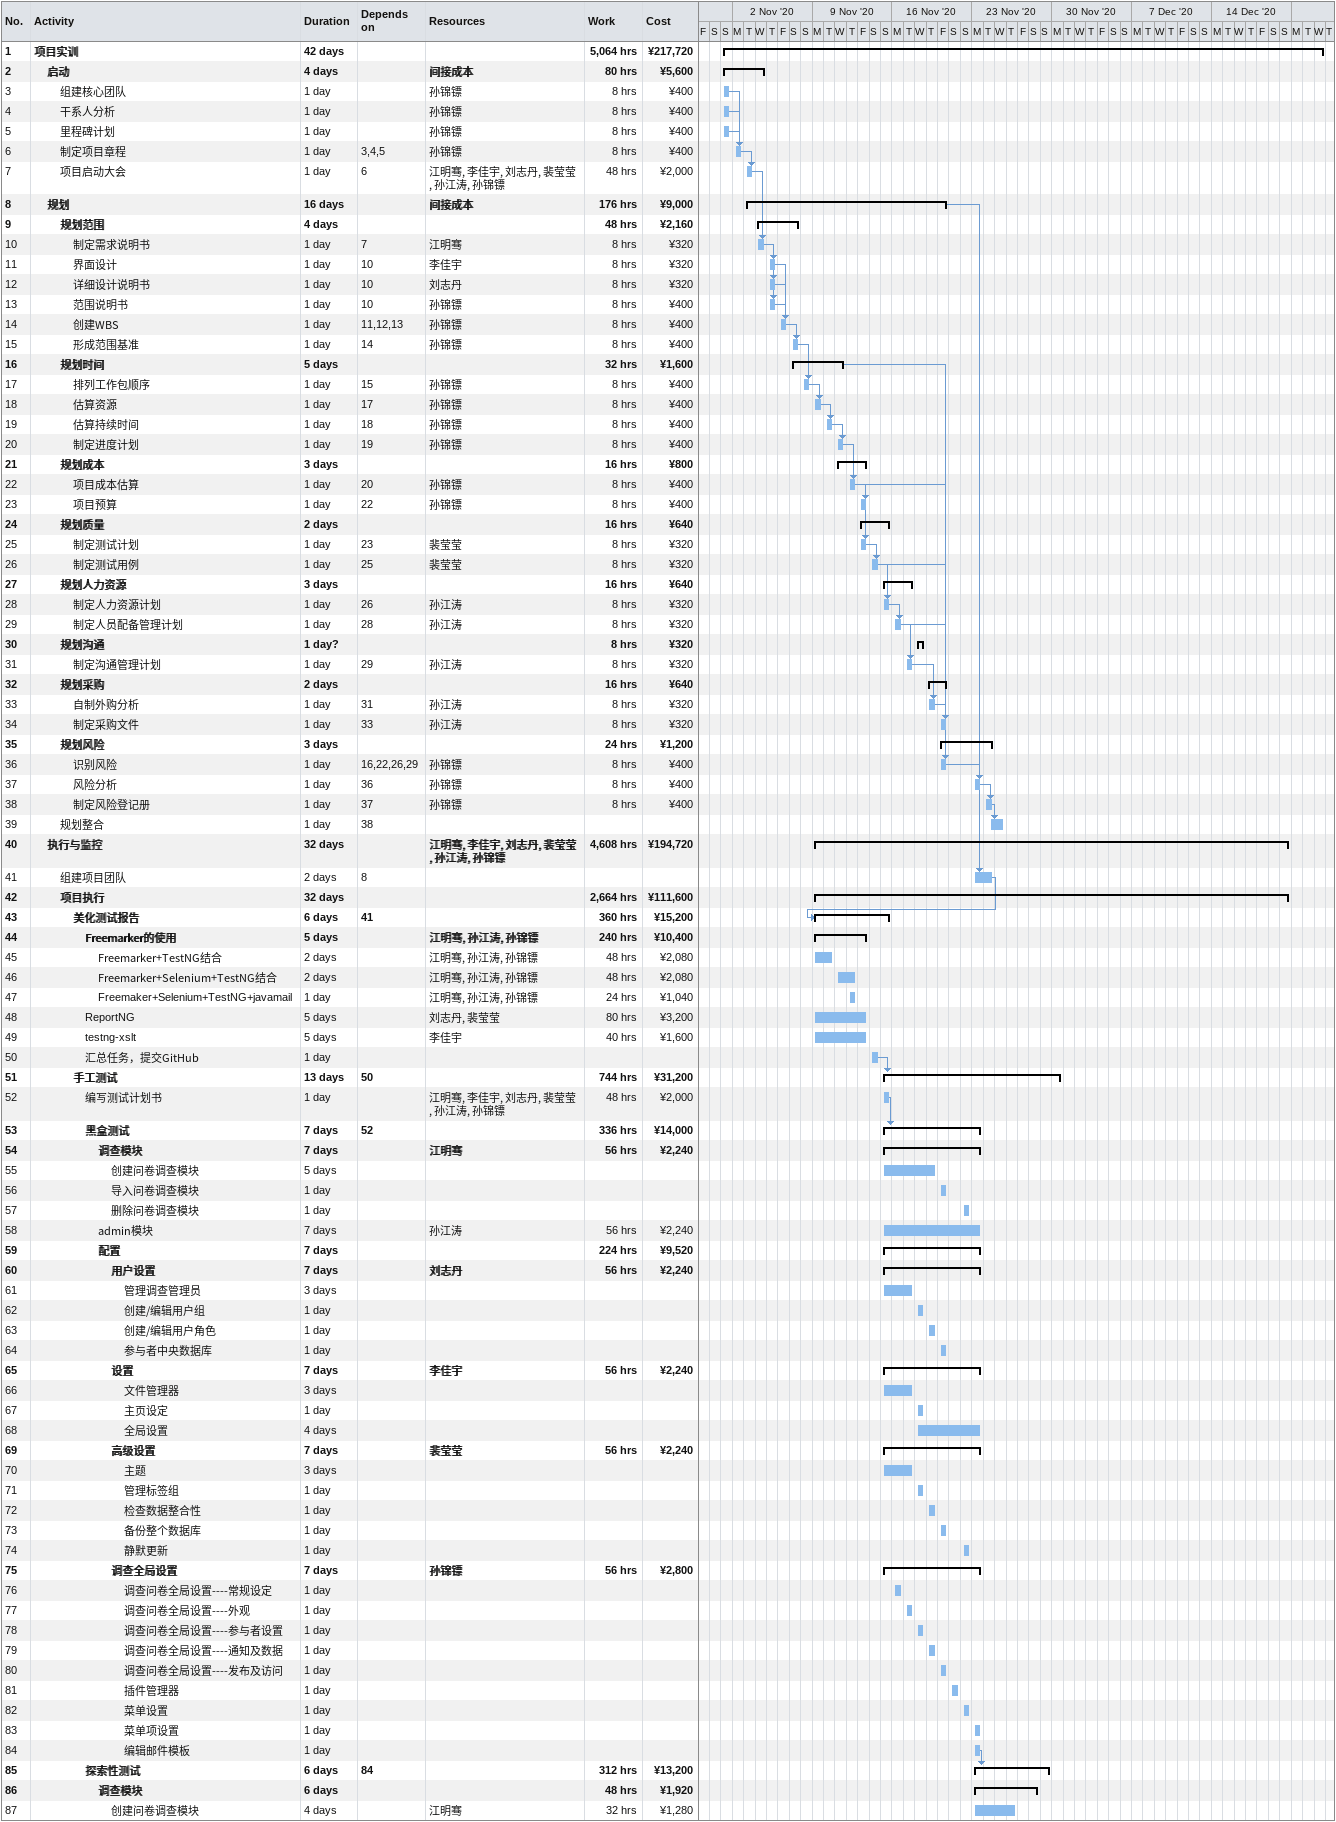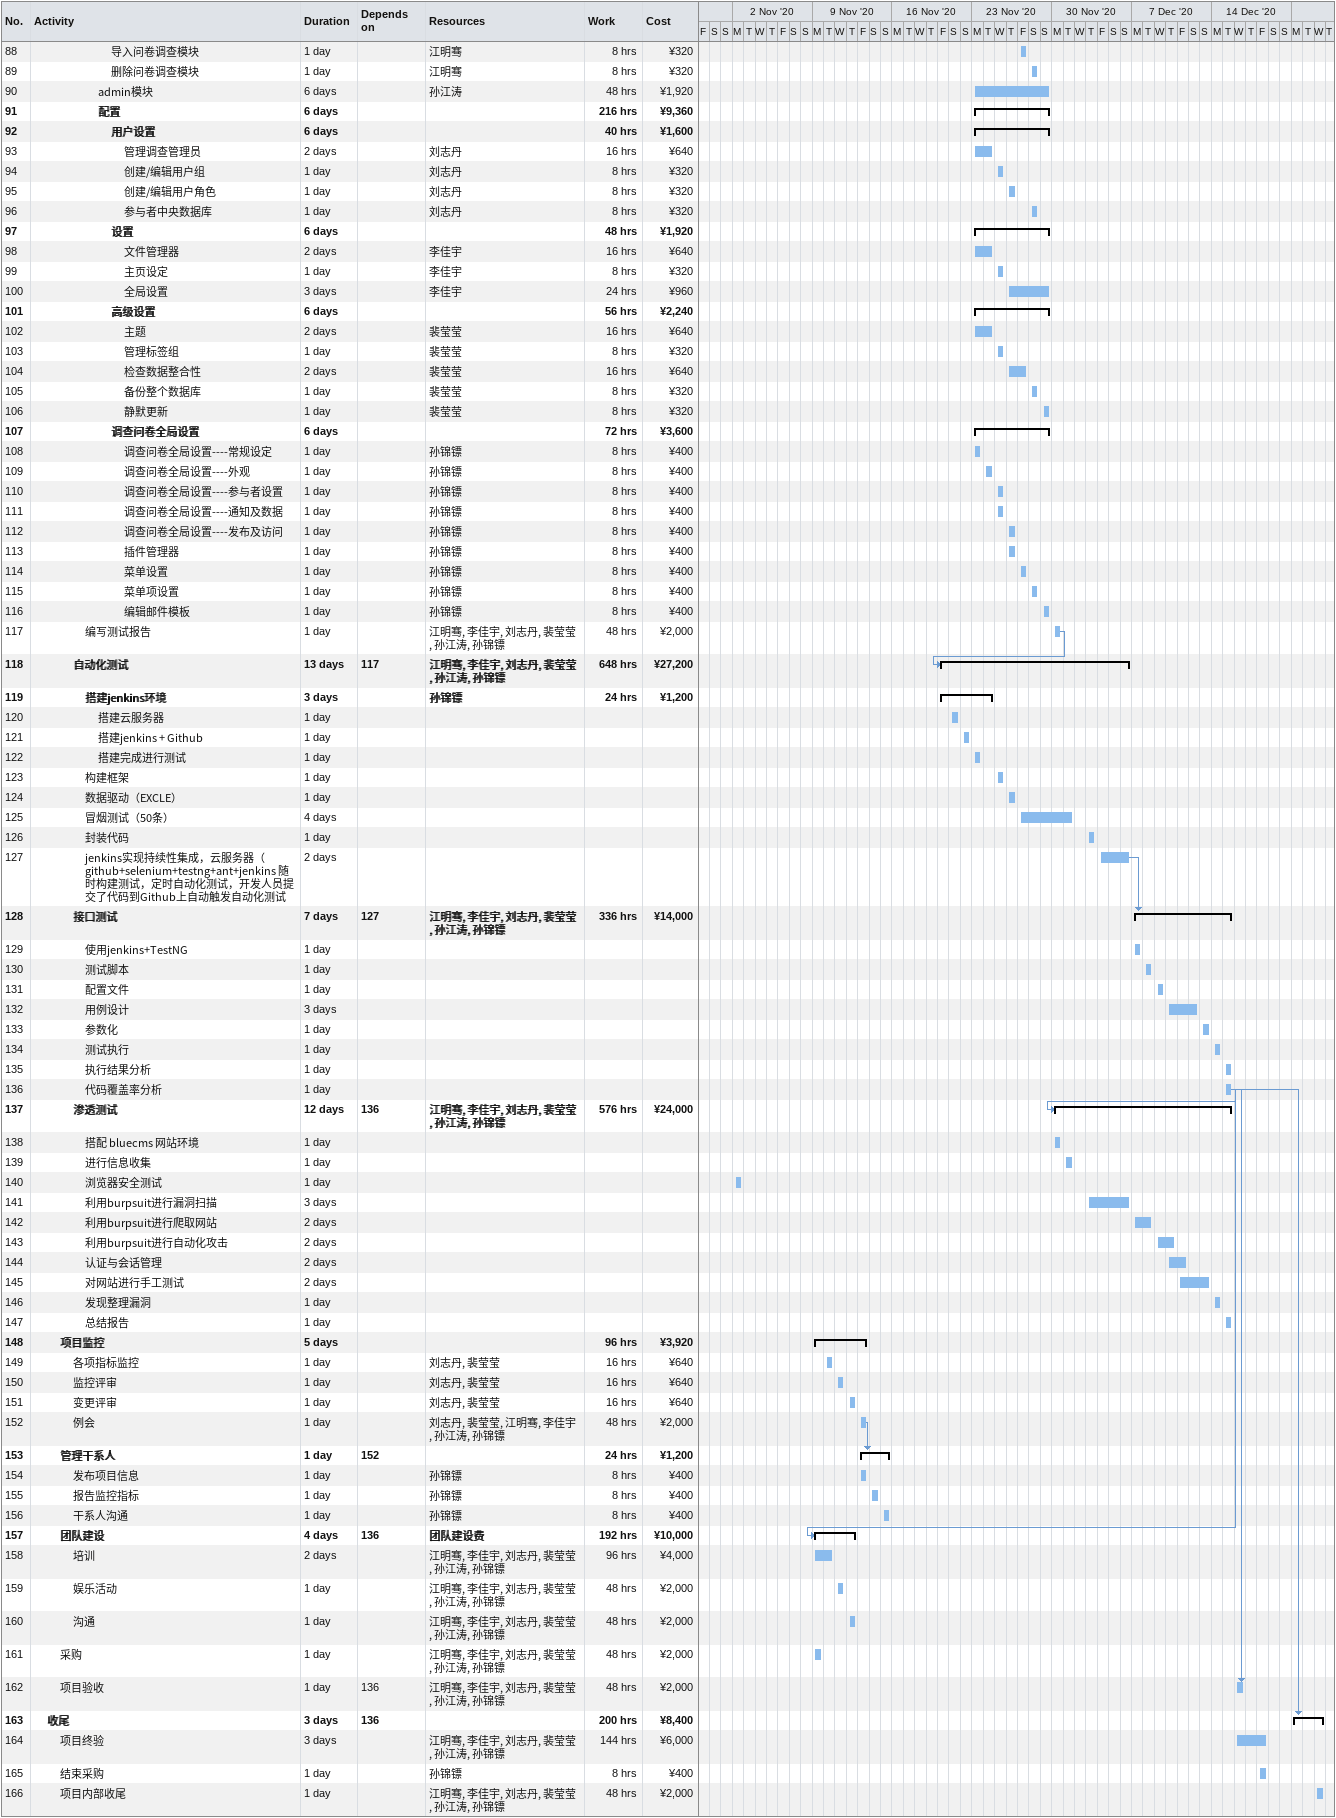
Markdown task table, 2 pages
| ID | Level | Task | Duration | Start | Finish | Predecessors | Resources | Work (h) | Cost (¥) |
|---|---|---|---|---|---|---|---|---|---|
| 1 | 1 | **项目实训** | 42d | 2020-11-01 | 2020-12-23 |  |  | 5064 | 217720 |
| 2 | 2 | **启动** | 4d | 2020-11-01 | 2020-11-04 |  | 间接成本 | 80 | 5600 |
| 3 | 3 | 组建核心团队 | 1d | 2020-11-01 | 2020-11-01 |  | 孙锦镖 | 8 | 400 |
| 4 | 3 | 干系人分析 | 1d | 2020-11-01 | 2020-11-01 |  | 孙锦镖 | 8 | 400 |
| 5 | 3 | 里程碑计划 | 1d | 2020-11-01 | 2020-11-01 |  | 孙锦镖 | 8 | 400 |
| 6 | 3 | 制定项目章程 | 1d | 2020-11-02 | 2020-11-02 | 3, 4, 5 | 孙锦镖 | 8 | 400 |
| 7 | 3 | 项目启动大会 | 1d | 2020-11-03 | 2020-11-03 | 6 | 江明骞, 李佳宇, 刘志丹, 裴莹莹, 孙江涛, 孙锦镖 | 48 | 2000 |
| 8 | 2 | **规划** | 16d | 2020-11-03 | 2020-11-20 |  | 间接成本 | 176 | 9000 |
| 9 | 3 | **规划范围** | 4d | 2020-11-04 | 2020-11-07 |  |  | 48 | 2160 |
| 10 | 4 | 制定需求说明书 | 1d | 2020-11-04 | 2020-11-04 | 7 | 江明骞 | 8 | 320 |
| 11 | 4 | 界面设计 | 1d | 2020-11-05 | 2020-11-05 | 10 | 李佳宇 | 8 | 320 |
| 12 | 4 | 详细设计说明书 | 1d | 2020-11-05 | 2020-11-05 | 10 | 刘志丹 | 8 | 320 |
| 13 | 4 | 范围说明书 | 1d | 2020-11-05 | 2020-11-05 | 10 | 孙锦镖 | 8 | 400 |
| 14 | 4 | 创建WBS | 1d | 2020-11-06 | 2020-11-06 | 11, 12, 13 | 孙锦镖 | 8 | 400 |
| 15 | 4 | 形成范围基准 | 1d | 2020-11-07 | 2020-11-07 | 14 | 孙锦镖 | 8 | 400 |
| 16 | 3 | **规划时间** | 5d | 2020-11-07 | 2020-11-11 |  |  | 32 | 1600 |
| 17 | 4 | 排列工作包顺序 | 1d | 2020-11-08 | 2020-11-08 | 15 | 孙锦镖 | 8 | 400 |
| 18 | 4 | 估算资源 | 1d | 2020-11-09 | 2020-11-09 | 17 | 孙锦镖 | 8 | 400 |
| 19 | 4 | 估算持续时间 | 1d | 2020-11-10 | 2020-11-10 | 18 | 孙锦镖 | 8 | 400 |
| 20 | 4 | 制定进度计划 | 1d | 2020-11-11 | 2020-11-11 | 19 | 孙锦镖 | 8 | 400 |
| 21 | 3 | **规划成本** | 3d | 2020-11-11 | 2020-11-13 |  |  | 16 | 800 |
| 22 | 4 | 项目成本估算 | 1d | 2020-11-12 | 2020-11-12 | 20 | 孙锦镖 | 8 | 400 |
| 23 | 4 | 项目预算 | 1d | 2020-11-13 | 2020-11-13 | 22 | 孙锦镖 | 8 | 400 |
| 24 | 3 | **规划质量** | 2d | 2020-11-13 | 2020-11-15 |  |  | 16 | 640 |
| 25 | 4 | 制定测试计划 | 1d | 2020-11-13 | 2020-11-13 | 23 | 裴莹莹 | 8 | 320 |
| 26 | 4 | 制定测试用例 | 1d | 2020-11-14 | 2020-11-14 | 25 | 裴莹莹 | 8 | 320 |
| 27 | 3 | **规划人力资源** | 3d | 2020-11-15 | 2020-11-17 |  |  | 16 | 640 |
| 28 | 4 | 制定人力资源计划 | 1d | 2020-11-15 | 2020-11-15 | 26 | 孙江涛 | 8 | 320 |
| 29 | 4 | 制定人员配备管理计划 | 1d | 2020-11-16 | 2020-11-16 | 28 | 孙江涛 | 8 | 320 |
| 30 | 3 | **规划沟通** | 1d? | 2020-11-18 | 2020-11-18 |  |  | 8 | 320 |
| 31 | 4 | 制定沟通管理计划 | 1d | 2020-11-17 | 2020-11-17 | 29 | 孙江涛 | 8 | 320 |
| 32 | 3 | **规划采购** | 2d | 2020-11-19 | 2020-11-20 |  |  | 16 | 640 |
| 33 | 4 | 自制外购分析 | 1d | 2020-11-19 | 2020-11-19 | 31 | 孙江涛 | 8 | 320 |
| 34 | 4 | 制定采购文件 | 1d | 2020-11-20 | 2020-11-20 | 33 | 孙江涛 | 8 | 320 |
| 35 | 3 | **规划风险** | 3d | 2020-11-20 | 2020-11-24 |  |  | 24 | 1200 |
| 36 | 4 | 识别风险 | 1d | 2020-11-20 | 2020-11-20 | 16, 22, 26, 29 | 孙锦镖 | 8 | 400 |
| 37 | 4 | 风险分析 | 1d | 2020-11-23 | 2020-11-23 | 36 | 孙锦镖 | 8 | 400 |
| 38 | 4 | 制定风险登记册 | 1d | 2020-11-24 | 2020-11-24 | 37 | 孙锦镖 | 8 | 400 |
| 39 | 3 | 规划整合 | 1d | 2020-11-24 | 2020-11-25 | 38 |  |  |  |
| 40 | 2 | **执行与监控** | 32d | 2020-11-09 | 2020-12-20 |  | 江明骞, 李佳宇, 刘志丹, 裴莹莹, 孙江涛, 孙锦镖 | 4608 | 194720 |
| 41 | 3 | 组建项目团队 | 2d | 2020-11-23 | 2020-11-24 | 8 |  |  |  |
| 42 | 3 | **项目执行** | 32d | 2020-11-09 | 2020-12-20 |  |  | 2664 | 111600 |
| 43 | 4 | **美化测试报告** | 6d | 2020-11-09 | 2020-11-15 | 41 |  | 360 | 15200 |
| 44 | 5 | **Freemarker的使用** | 5d | 2020-11-09 | 2020-11-13 |  | 江明骞, 孙江涛, 孙锦镖 | 240 | 10400 |
| 45 | 6 | Freemarker+TestNG结合 | 2d | 2020-11-09 | 2020-11-10 |  | 江明骞, 孙江涛, 孙锦镖 | 48 | 2080 |
| 46 | 6 | Freemarker+Selenium+TestNG结合 | 2d | 2020-11-11 | 2020-11-12 |  | 江明骞, 孙江涛, 孙锦镖 | 48 | 2080 |
| 47 | 6 | Freemaker+Selenium+TestNG+javamail | 1d | 2020-11-12 | 2020-11-12 |  | 江明骞, 孙江涛, 孙锦镖 | 24 | 1040 |
| 48 | 5 | ReportNG | 5d | 2020-11-09 | 2020-11-13 |  | 刘志丹, 裴莹莹 | 80 | 3200 |
| 49 | 5 | testng-xslt | 5d | 2020-11-09 | 2020-11-13 |  | 李佳宇 | 40 | 1600 |
| 50 | 5 | 汇总任务，提交GitHub | 1d | 2020-11-14 | 2020-11-14 |  |  |  |  |
| 51 | 4 | **手工测试** | 13d | 2020-11-15 | 2020-11-30 | 50 |  | 744 | 31200 |
| 52 | 5 | 编写测试计划书 | 1d | 2020-11-15 | 2020-11-15 |  | 江明骞, 李佳宇, 刘志丹, 裴莹莹, 孙江涛, 孙锦镖 | 48 | 2000 |
| 53 | 5 | **黑盒测试** | 7d | 2020-11-15 | 2020-11-23 | 52 |  | 336 | 14000 |
| 54 | 6 | **调查模块** | 7d | 2020-11-15 | 2020-11-23 |  | 江明骞 | 56 | 2240 |
| 55 | 7 | 创建问卷调查模块 | 5d | 2020-11-15 | 2020-11-19 |  |  |  |  |
| 56 | 7 | 导入问卷调查模块 | 1d | 2020-11-20 | 2020-11-20 |  |  |  |  |
| 57 | 7 | 删除问卷调查模块 | 1d | 2020-11-22 | 2020-11-22 |  |  |  |  |
| 58 | 6 | admin模块 | 7d | 2020-11-15 | 2020-11-23 |  | 孙江涛 | 56 | 2240 |
| 59 | 6 | **配置** | 7d | 2020-11-15 | 2020-11-23 |  |  | 224 | 9520 |
| 60 | 7 | **用户设置** | 7d | 2020-11-15 | 2020-11-23 |  | 刘志丹 | 56 | 2240 |
| 61 | 8 | 管理调查管理员 | 3d | 2020-11-15 | 2020-11-17 |  |  |  |  |
| 62 | 8 | 创建/编辑用户组 | 1d | 2020-11-18 | 2020-11-18 |  |  |  |  |
| 63 | 8 | 创建/编辑用户角色 | 1d | 2020-11-19 | 2020-11-19 |  |  |  |  |
| 64 | 8 | 参与者中央数据库 | 1d | 2020-11-20 | 2020-11-20 |  |  |  |  |
| 65 | 7 | **设置** | 7d | 2020-11-15 | 2020-11-23 |  | 李佳宇 | 56 | 2240 |
| 66 | 8 | 文件管理器 | 3d | 2020-11-15 | 2020-11-17 |  |  |  |  |
| 67 | 8 | 主页设定 | 1d | 2020-11-18 | 2020-11-18 |  |  |  |  |
| 68 | 8 | 全局设置 | 4d | 2020-11-18 | 2020-11-23 |  |  |  |  |
| 69 | 7 | **高级设置** | 7d | 2020-11-15 | 2020-11-23 |  | 裴莹莹 | 56 | 2240 |
| 70 | 8 | 主题 | 3d | 2020-11-15 | 2020-11-17 |  |  |  |  |
| 71 | 8 | 管理标签组 | 1d | 2020-11-18 | 2020-11-18 |  |  |  |  |
| 72 | 8 | 检查数据整合性 | 1d | 2020-11-19 | 2020-11-19 |  |  |  |  |
| 73 | 8 | 备份整个数据库 | 1d | 2020-11-20 | 2020-11-20 |  |  |  |  |
| 74 | 8 | 静默更新 | 1d | 2020-11-22 | 2020-11-22 |  |  |  |  |
| 75 | 7 | **调查全局设置** | 7d | 2020-11-15 | 2020-11-23 |  | 孙锦镖 | 56 | 2800 |
| 76 | 8 | 调查问卷全局设置----常规设定 | 1d | 2020-11-16 | 2020-11-16 |  |  |  |  |
| 77 | 8 | 调查问卷全局设置----外观 | 1d | 2020-11-17 | 2020-11-17 |  |  |  |  |
| 78 | 8 | 调查问卷全局设置----参与者设置 | 1d | 2020-11-18 | 2020-11-18 |  |  |  |  |
| 79 | 8 | 调查问卷全局设置----通知及数据 | 1d | 2020-11-19 | 2020-11-19 |  |  |  |  |
| 80 | 8 | 调查问卷全局设置----发布及访问 | 1d | 2020-11-20 | 2020-11-20 |  |  |  |  |
| 81 | 8 | 插件管理器 | 1d | 2020-11-21 | 2020-11-21 |  |  |  |  |
| 82 | 8 | 菜单设置 | 1d | 2020-11-22 | 2020-11-22 |  |  |  |  |
| 83 | 8 | 菜单项设置 | 1d | 2020-11-23 | 2020-11-23 |  |  |  |  |
| 84 | 8 | 编辑邮件模板 | 1d | 2020-11-23 | 2020-11-23 |  |  |  |  |
| 85 | 5 | **探索性测试** | 6d | 2020-11-23 | 2020-11-29 | 84 |  | 312 | 13200 |
| 86 | 6 | **调查模块** | 6d | 2020-11-23 | 2020-11-28 |  |  | 48 | 1920 |
| 87 | 7 | 创建问卷调查模块 | 4d | 2020-11-23 | 2020-11-26 |  | 江明骞 | 32 | 1280 |
| 88 | 7 | 导入问卷调查模块 | 1d | 2020-11-27 | 2020-11-27 |  | 江明骞 | 8 | 320 |
| 89 | 7 | 删除问卷调查模块 | 1d | 2020-11-28 | 2020-11-28 |  | 江明骞 | 8 | 320 |
| 90 | 6 | admin模块 | 6d | 2020-11-23 | 2020-11-29 |  | 孙江涛 | 48 | 1920 |
| 91 | 6 | **配置** | 6d | 2020-11-23 | 2020-11-29 |  |  | 216 | 9360 |
| 92 | 7 | **用户设置** | 6d | 2020-11-23 | 2020-11-29 |  |  | 40 | 1600 |
| 93 | 8 | 管理调查管理员 | 2d | 2020-11-23 | 2020-11-24 |  | 刘志丹 | 16 | 640 |
| 94 | 8 | 创建/编辑用户组 | 1d | 2020-11-25 | 2020-11-25 |  | 刘志丹 | 8 | 320 |
| 95 | 8 | 创建/编辑用户角色 | 1d | 2020-11-26 | 2020-11-26 |  | 刘志丹 | 8 | 320 |
| 96 | 8 | 参与者中央数据库 | 1d | 2020-11-28 | 2020-11-28 |  | 刘志丹 | 8 | 320 |
| 97 | 7 | **设置** | 6d | 2020-11-23 | 2020-11-29 |  |  | 48 | 1920 |
| 98 | 8 | 文件管理器 | 2d | 2020-11-23 | 2020-11-24 |  | 李佳宇 | 16 | 640 |
| 99 | 8 | 主页设定 | 1d | 2020-11-25 | 2020-11-25 |  | 李佳宇 | 8 | 320 |
| 100 | 8 | 全局设置 | 3d | 2020-11-26 | 2020-11-29 |  | 李佳宇 | 24 | 960 |
| 101 | 7 | **高级设置** | 6d | 2020-11-23 | 2020-11-29 |  |  | 56 | 2240 |
| 102 | 8 | 主题 | 2d | 2020-11-23 | 2020-11-24 |  | 裴莹莹 | 16 | 640 |
| 103 | 8 | 管理标签组 | 1d | 2020-11-25 | 2020-11-25 |  | 裴莹莹 | 8 | 320 |
| 104 | 8 | 检查数据整合性 | 2d | 2020-11-26 | 2020-11-27 |  | 裴莹莹 | 16 | 640 |
| 105 | 8 | 备份整个数据库 | 1d | 2020-11-28 | 2020-11-28 |  | 裴莹莹 | 8 | 320 |
| 106 | 8 | 静默更新 | 1d | 2020-11-29 | 2020-11-29 |  | 裴莹莹 | 8 | 320 |
| 107 | 7 | **调查问卷全局设置** | 6d | 2020-11-23 | 2020-11-29 |  |  | 72 | 3600 |
| 108 | 8 | 调查问卷全局设置----常规设定 | 1d | 2020-11-23 | 2020-11-23 |  | 孙锦镖 | 8 | 400 |
| 109 | 8 | 调查问卷全局设置----外观 | 1d | 2020-11-24 | 2020-11-24 |  | 孙锦镖 | 8 | 400 |
| 110 | 8 | 调查问卷全局设置----参与者设置 | 1d | 2020-11-25 | 2020-11-25 |  | 孙锦镖 | 8 | 400 |
| 111 | 8 | 调查问卷全局设置----通知及数据 | 1d | 2020-11-25 | 2020-11-25 |  | 孙锦镖 | 8 | 400 |
| 112 | 8 | 调查问卷全局设置----发布及访问 | 1d | 2020-11-26 | 2020-11-26 |  | 孙锦镖 | 8 | 400 |
| 113 | 8 | 插件管理器 | 1d | 2020-11-26 | 2020-11-26 |  | 孙锦镖 | 8 | 400 |
| 114 | 8 | 菜单设置 | 1d | 2020-11-27 | 2020-11-27 |  | 孙锦镖 | 8 | 400 |
| 115 | 8 | 菜单项设置 | 1d | 2020-11-28 | 2020-11-28 |  | 孙锦镖 | 8 | 400 |
| 116 | 8 | 编辑邮件模板 | 1d | 2020-11-29 | 2020-11-29 |  | 孙锦镖 | 8 | 400 |
| 117 | 5 | 编写测试报告 | 1d | 2020-11-30 | 2020-11-30 |  | 江明骞, 李佳宇, 刘志丹, 裴莹莹, 孙江涛, 孙锦镖 | 48 | 2000 |
| 118 | 4 | **自动化测试** | 13d | 2020-11-20 | 2020-12-06 | 117 | 江明骞, 李佳宇, 刘志丹, 裴莹莹, 孙江涛, 孙锦镖 | 648 | 27200 |
| 119 | 5 | **搭建jenkins环境** | 3d | 2020-11-20 | 2020-11-24 |  | 孙锦镖 | 24 | 1200 |
| 120 | 6 | 搭建云服务器 | 1d | 2020-11-21 | 2020-11-21 |  |  |  |  |
| 121 | 6 | 搭建jenkins + Github | 1d | 2020-11-22 | 2020-11-22 |  |  |  |  |
| 122 | 6 | 搭建完成进行测试 | 1d | 2020-11-23 | 2020-11-23 |  |  |  |  |
| 123 | 5 | 构建框架 | 1d | 2020-11-25 | 2020-11-25 |  |  |  |  |
| 124 | 5 | 数据驱动（EXCLE） | 1d | 2020-11-26 | 2020-11-26 |  |  |  |  |
| 125 | 5 | 冒烟测试（50条） | 4d | 2020-11-27 | 2020-12-01 |  |  |  |  |
| 126 | 5 | 封装代码 | 1d | 2020-12-03 | 2020-12-03 |  |  |  |  |
| 127 | 5 | jenkins实现持续性集成，云服务器（github+selenium+testng+ant+jenkins 随时构建测试，定时自动化测试，开发人员提交了代码到Github上自动触发自动化测试 | 2d | 2020-12-04 | 2020-12-06 |  |  |  |  |
| 128 | 4 | **接口测试** | 7d | 2020-12-07 | 2020-12-15 | 127 | 江明骞, 李佳宇, 刘志丹, 裴莹莹, 孙江涛, 孙锦镖 | 336 | 14000 |
| 129 | 5 | 使用jenkins+TestNG | 1d | 2020-12-07 | 2020-12-07 |  |  |  |  |
| 130 | 5 | 测试脚本 | 1d | 2020-12-08 | 2020-12-08 |  |  |  |  |
| 131 | 5 | 配置文件 | 1d | 2020-12-09 | 2020-12-09 |  |  |  |  |
| 132 | 5 | 用例设计 | 3d | 2020-12-10 | 2020-12-12 |  |  |  |  |
| 133 | 5 | 参数化 | 1d | 2020-12-13 | 2020-12-13 |  |  |  |  |
| 134 | 5 | 测试执行 | 1d | 2020-12-14 | 2020-12-14 |  |  |  |  |
| 135 | 5 | 执行结果分析 | 1d | 2020-12-15 | 2020-12-15 |  |  |  |  |
| 136 | 5 | 代码覆盖率分析 | 1d | 2020-12-15 | 2020-12-15 |  |  |  |  |
| 137 | 4 | **渗透测试** | 12d | 2020-11-30 | 2020-12-15 | 136 | 江明骞, 李佳宇, 刘志丹, 裴莹莹, 孙江涛, 孙锦镖 | 576 | 24000 |
| 138 | 5 | 搭配 bluecms 网站环境 | 1d | 2020-11-30 | 2020-11-30 |  |  |  |  |
| 139 | 5 | 进行信息收集 | 1d | 2020-12-01 | 2020-12-01 |  |  |  |  |
| 140 | 5 | 浏览器安全测试 | 1d | 2020-11-02 | 2020-11-02 |  |  |  |  |
| 141 | 5 | 利用burpsuit进行漏洞扫描 | 3d | 2020-12-03 | 2020-12-06 |  |  |  |  |
| 142 | 5 | 利用burpsuit进行爬取网站 | 2d | 2020-12-07 | 2020-12-08 |  |  |  |  |
| 143 | 5 | 利用burpsuit进行自动化攻击 | 2d | 2020-12-09 | 2020-12-10 |  |  |  |  |
| 144 | 5 | 认证与会话管理 | 2d | 2020-12-10 | 2020-12-11 |  |  |  |  |
| 145 | 5 | 对网站进行手工测试 | 2d | 2020-12-11 | 2020-12-13 |  |  |  |  |
| 146 | 5 | 发现整理漏洞 | 1d | 2020-12-14 | 2020-12-14 |  |  |  |  |
| 147 | 5 | 总结报告 | 1d | 2020-12-15 | 2020-12-15 |  |  |  |  |
| 148 | 3 | **项目监控** | 5d | 2020-11-09 | 2020-11-13 |  |  | 96 | 3920 |
| 149 | 4 | 各项指标监控 | 1d | 2020-11-10 | 2020-11-10 |  | 刘志丹, 裴莹莹 | 16 | 640 |
| 150 | 4 | 监控评审 | 1d | 2020-11-11 | 2020-11-11 |  | 刘志丹, 裴莹莹 | 16 | 640 |
| 151 | 4 | 变更评审 | 1d | 2020-11-12 | 2020-11-12 |  | 刘志丹, 裴莹莹 | 16 | 640 |
| 152 | 4 | 例会 | 1d | 2020-11-13 | 2020-11-13 |  | 刘志丹, 裴莹莹, 江明骞, 李佳宇, 孙江涛, 孙锦镖 | 48 | 2000 |
| 153 | 3 | **管理干系人** | 1d | 2020-11-13 | 2020-11-15 | 152 |  | 24 | 1200 |
| 154 | 4 | 发布项目信息 | 1d | 2020-11-13 | 2020-11-13 |  | 孙锦镖 | 8 | 400 |
| 155 | 4 | 报告监控指标 | 1d | 2020-11-14 | 2020-11-14 |  | 孙锦镖 | 8 | 400 |
| 156 | 4 | 干系人沟通 | 1d | 2020-11-15 | 2020-11-15 |  | 孙锦镖 | 8 | 400 |
| 157 | 3 | **团队建设** | 4d | 2020-11-09 | 2020-11-12 | 136 | 团队建设费 | 192 | 10000 |
| 158 | 4 | 培训 | 2d | 2020-11-09 | 2020-11-10 |  | 江明骞, 李佳宇, 刘志丹, 裴莹莹, 孙江涛, 孙锦镖 | 96 | 4000 |
| 159 | 4 | 娱乐活动 | 1d | 2020-11-11 | 2020-11-11 |  | 江明骞, 李佳宇, 刘志丹, 裴莹莹, 孙江涛, 孙锦镖 | 48 | 2000 |
| 160 | 4 | 沟通 | 1d | 2020-11-12 | 2020-11-12 |  | 江明骞, 李佳宇, 刘志丹, 裴莹莹, 孙江涛, 孙锦镖 | 48 | 2000 |
| 161 | 3 | 采购 | 1d | 2020-11-09 | 2020-11-09 |  | 江明骞, 李佳宇, 刘志丹, 裴莹莹, 孙江涛, 孙锦镖 | 48 | 2000 |
| 162 | 3 | 项目验收 | 1d | 2020-12-16 | 2020-12-16 | 136 | 江明骞, 李佳宇, 刘志丹, 裴莹莹, 孙江涛, 孙锦镖 | 48 | 2000 |
| 163 | 2 | **收尾** | 3d | 2020-12-21 | 2020-12-23 | 136 |  | 200 | 8400 |
| 164 | 3 | 项目终验 | 3d | 2020-12-16 | 2020-12-18 |  | 江明骞, 李佳宇, 刘志丹, 裴莹莹, 孙江涛, 孙锦镖 | 144 | 6000 |
| 165 | 3 | 结束采购 | 1d | 2020-12-18 | 2020-12-18 |  | 孙锦镖 | 8 | 400 |
| 166 | 3 | 项目内部收尾 | 1d | 2020-12-23 | 2020-12-23 |  | 江明骞, 李佳宇, 刘志丹, 裴莹莹, 孙江涛, 孙锦镖 | 48 | 2000 |
